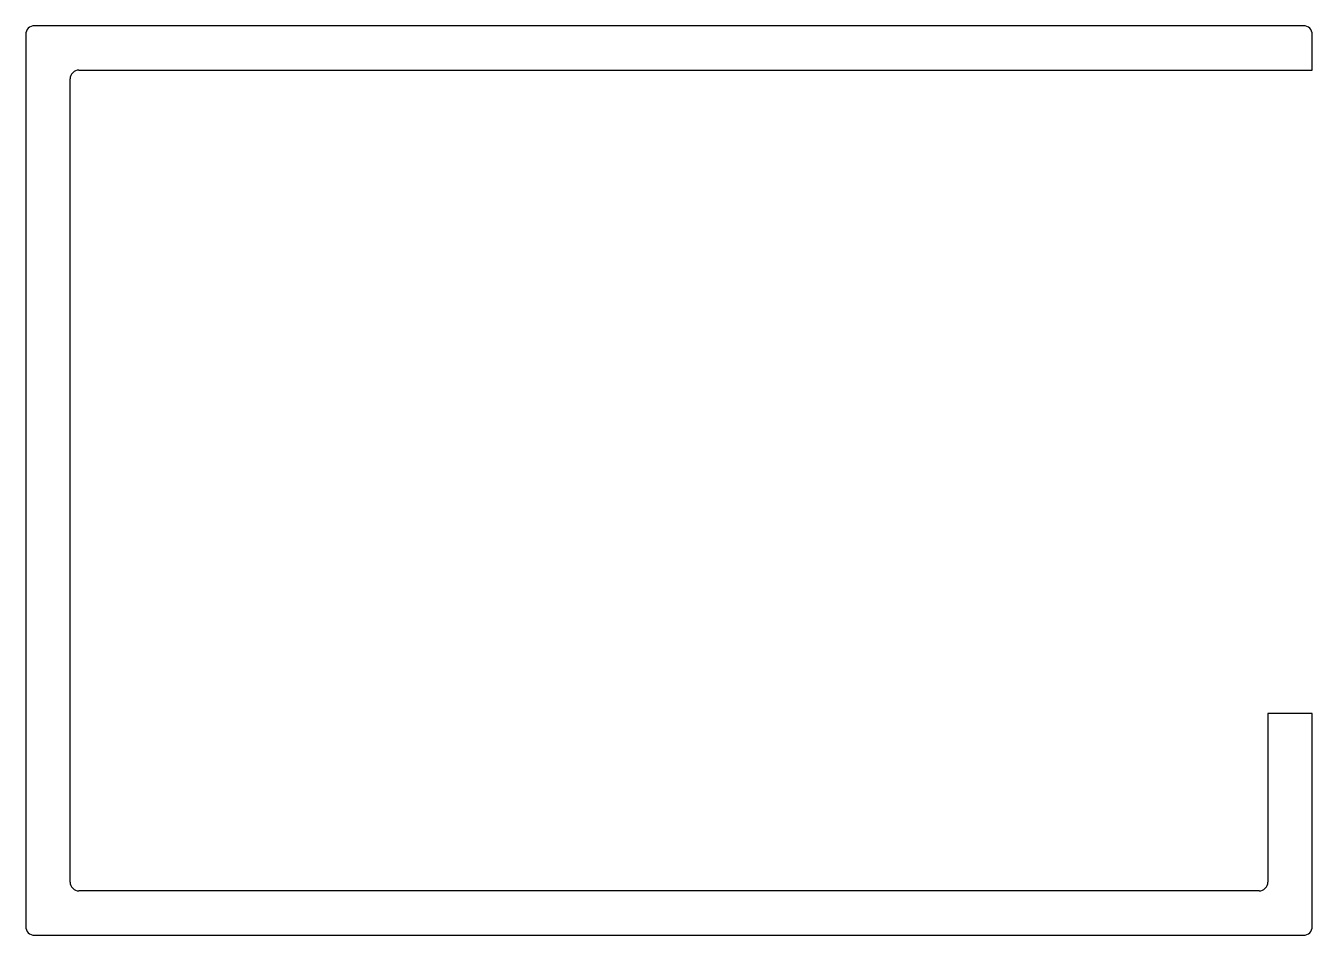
# Model space of a CAD drawing. Header units: millimetres. Extents: x -29 to 29, y 14.5 to 55.5.
import ezdxf

# ---------------------------------------------------------------- set-up
doc = ezdxf.new("R2010")
doc.units = ezdxf.units.MM

msp = doc.modelspace()

# ---------------------------------------------------------------- linework, layer by layer
for p, q in [((-29, 55.1, 4.35), (-29, 14.9, 4.35)), ((28.6, 55.5, 4.35), (-28.6, 55.5, 4.35)), ((29, 53.5, 4.35), (29, 55.1, 4.35)), ((-26.6, 53.5, 4.35), (29, 53.5, 4.35)), ((-27, 16.9, 4.35), (-27, 53.1, 4.35)), ((29, 24.5, 4.35), (27, 24.5, 4.35)), ((27, 24.5, 4.35), (27, 16.9, 4.35)), ((29, 14.9, 4.35), (29, 24.5, 4.35)), ((26.6, 16.5, 4.35), (-26.6, 16.5, 4.35)), ((-28.6, 14.5, 4.35), (28.6, 14.5, 4.35))]:
    msp.add_line(p, q)
for centre, start, end in [((-28.6, 55.1, 4.35), 90, 180), ((28.6, 55.1, 4.35), 0, 90), ((-26.6, 53.1, 4.35), 90, 180), ((-26.6, 16.9, 4.35), -180, -90), ((26.6, 16.9, 4.35), 270, 360), ((-28.6, 14.9, 4.35), 180, 270), ((28.6, 14.9, 4.35), -90, 0)]:
    msp.add_arc(centre, 0.4, start, end)

doc.saveas('drawing.dxf')
